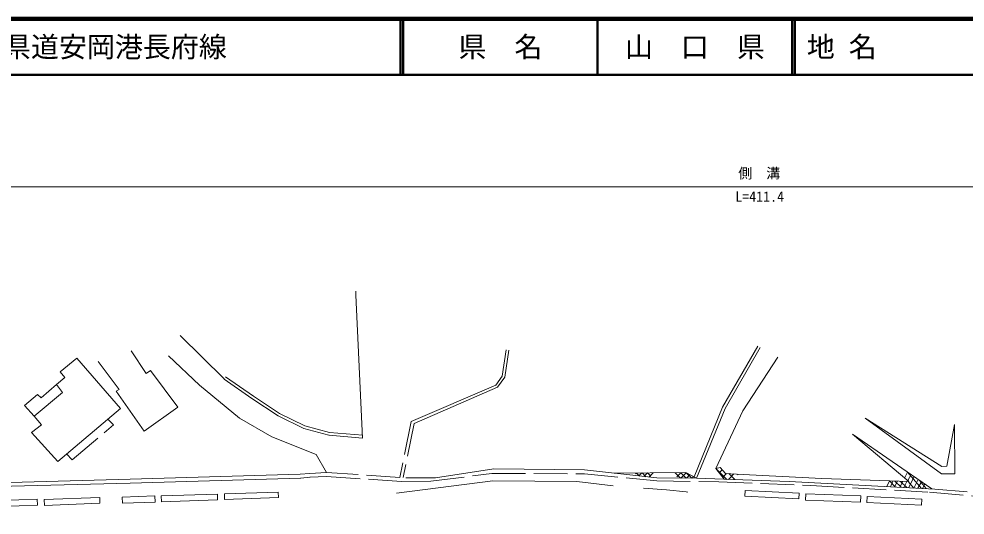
# Model space of a CAD drawing. Units: millimetres, scale not verified. Extents: x 40000 to 680000, y 20000 to 380000.
# Drawn here: x 229585 to 398660, y 291281 to 380000 of the extents above; entities that cross this region are included whole.
import ezdxf
from ezdxf.enums import TextEntityAlignment as Align

# ---------------------------------------------------------------- set-up
doc = ezdxf.new("R2010")
doc.units = ezdxf.units.MM
doc.header["$LTSCALE"] = 1000
doc.linetypes.add('DASHED', pattern=[7.5, 6, -1.5])
for name, color, linetype, lineweight in [('M-STR-HTXT', 7, 'Continuous', 13), ('M-TTL', 2, 'Continuous', 140), ('M-TTL-LINE', 7, 'Continuous', 50), ('M-WORK', 1, 'Continuous', 13)]:
    doc.layers.add(name, color=color, linetype=linetype, lineweight=lineweight)
doc.layers.add('M-TTL-TXT', color=7, linetype='Continuous')
doc.styles.add('ＭＳ ゴシック', font='')
doc.styles.get('ＭＳ ゴシック').set_extended_font_data('MS Gothic')

msp = doc.modelspace()

# ---------------------------------------------------------------- hatches: boundary and pattern name
at = {"layer": 'M-WORK'}
h = msp.add_hatch(dxfattribs=at)
h.set_pattern_fill('USER', color=256, style=0, pattern_type=2)
h.set_pattern_definition([(45, (354106, 299627), (-707.1, 707.1), []), (135, (354106, 299627), (-707.1, -707.1), [])])
h.paths.add_polyline_path([(354106, 299627), (354910, 299774), (355824, 298718), (358175, 298606), (357746, 297617), (355613, 297686)])
h = msp.add_hatch(dxfattribs=at)
h.set_pattern_fill('USER', color=256, style=0, pattern_type=2)
h.set_pattern_definition([(45, (342908, 298823), (-494.97, 494.97), []), (135, (342908, 298823), (-494.97, -494.97), [])])
h.paths.add_polyline_path([(342908, 298823), (342421, 298049), (339843, 298335), (339698, 298799)])
h = msp.add_hatch(dxfattribs=at)
h.set_pattern_fill('USER', color=256, style=0, pattern_type=2)
h.set_pattern_definition([(45, (346873, 298853), (-494.97, 494.97), []), (135, (346873, 298853), (-494.97, -494.97), [])])
h.paths.add_polyline_path([(346873, 298853), (347193, 297899), (350676, 297882), (348776, 298867)])

# ---------------------------------------------------------------- linework, layer by layer
at = {"layer": 'M-STR-HTXT'}
msp.add_line((159939, 350000), (564718, 350000), dxfattribs=at)
at = {"layer": 'M-TTL'}
msp.add_line((680000, 380000), (40000, 380000), dxfattribs=at)
at = {"layer": 'M-TTL-LINE'}
for p, q in [((297750, 380000), (297750, 370000)), ((298250, 380000), (298250, 370000)), ((333000, 380000), (333000, 370000)), ((367750, 380000), (367750, 370000)), ((368250, 380000), (368250, 370000)), ((40000, 370000), (680000, 370000))]:
    msp.add_line(p, q, dxfattribs=at)
at = {"layer": 'M-WORK'}
for p, q in [((289773, 331343), (289808, 330604)), ((289808, 330604), (291004, 305063)), ((266236, 315617), (258391, 323392)), ((355335, 310581), (361622, 321477)), ((249642, 320628), (252333, 316590)), ((261883, 314508), (256325, 319750)), ((316637, 320824), (315956, 316110)), ((317131, 320753), (316433, 315915)), ((355785, 310360), (362055, 321227)), ((236942, 316887), (239920, 319326)), ((239920, 319326), (247731, 310366)), ((247473, 313720), (243767, 318739)), ((365189, 319496), (358935, 309918)), ((237786, 315878), (236942, 316887)), ((252333, 316590), (253125, 317145)), ((253125, 317145), (257954, 310574)), ((236285, 314658), (237786, 315878)), ((237364, 313204), (236285, 314658)), ((269025, 308597), (261883, 314508)), ((314807, 314538), (299679, 307994)), ((315956, 316110), (314807, 314538)), ((316433, 315915), (315130, 314133)), ((232298, 308982), (237364, 313204)), ((246951, 313424), (247473, 313720)), ((251938, 306300), (246951, 313424)), ((315130, 314133), (300201, 307675)), ((247731, 310366), (236519, 300891)), ((257954, 310574), (251938, 306300)), ((350230, 298113), (355335, 310581)), ((350676, 297882), (355785, 310360)), ((358935, 309918), (354106, 299627)), ((233611, 307434), (232298, 308982)), ((274760, 305290), (269025, 308597)), ((380803, 308640), (394419, 298648)), ((394489, 299985), (380803, 308640)), ((231852, 306027), (233611, 307434)), ((236519, 300891), (231852, 306027)), ((396741, 307479), (395404, 300020)), ((396811, 298683), (396741, 307479)), ((282711, 302089), (274760, 305290)), ((392721, 295955), (378552, 305731)), ((378552, 305731), (388614, 297264)), ((284540, 298887), (282711, 302089)), ((304025, 297953), (314474, 299536)), ((314474, 299536), (330623, 299360)), ((330623, 299360), (343605, 297917)), ((354910, 299774), (354106, 299627)), ((354106, 299627), (355613, 297686)), ((355824, 298718), (354910, 299774)), ((395404, 300020), (394489, 299985)), ((221319, 296952), (249464, 297691)), ((249464, 297691), (279861, 298571)), ((249484, 296991), (279881, 297871)), ((279861, 298571), (281550, 298747)), ((279934, 297874), (281622, 298050)), ((281550, 298747), (284540, 298887)), ((281583, 298047), (284573, 298188)), ((298748, 297917), (304025, 297953)), ((348776, 298867), (335928, 298770)), ((343605, 297917), (350676, 297882)), ((350676, 297882), (348776, 298867)), ((355613, 297686), (350676, 297882)), ((355613, 297686), (367223, 297311)), ((357842, 298624), (355824, 298718)), ((373040, 297804), (357842, 298624)), ((388614, 297264), (373040, 297804)), ((388376, 298953), (387851, 297906)), ((388376, 298953), (390856, 296054)), ((389000, 298522), (388401, 297443)), ((389582, 298121), (388572, 296175)), ((390300, 297625), (389527, 296124)), ((394419, 298648), (396811, 298683)), ((221337, 296253), (249483, 296991)), ((314298, 297433), (297082, 295204)), ((329285, 297268), (314298, 297433)), ((335782, 296494), (329285, 297268)), ((345305, 295767), (341200, 296119)), ((367223, 297311), (393234, 295927)), ((385169, 297383), (384658, 296383)), ((385169, 297383), (386226, 296300)), ((385777, 297362), (385334, 296348)), ((386605, 297334), (386035, 296310)), ((386122, 297350), (387244, 296246)), ((387527, 297302), (386992, 296259)), ((387138, 297315), (388262, 296192)), ((388279, 297276), (387726, 296220)), ((388483, 297269), (389527, 296124)), ((390857, 297241), (390214, 296088)), ((390495, 297491), (391714, 296008)), ((391480, 296811), (391026, 296045)), ((348799, 295439), (345305, 295767)), ((349128, 295369), (348799, 295439))]:
    msp.add_line(p, q, dxfattribs=at)
at = {"layer": 'M-WORK', "linetype": 'DASHED'}
for p, q in [((300201, 307675), (298225, 298003)), ((393234, 295927), (399037, 295416))]:
    msp.add_line(p, q, dxfattribs=at)
for points in [[(236285, 314658), (233588, 312266), (232931, 312852), (230585, 310859), (232298, 308982)], [(291004, 305063), (284988, 305555), (280520, 306751), (275911, 309003), (271197, 312134), (266236, 315617)], [(238078, 302208), (239099, 301149), (246464, 307434), (245460, 308447)], [(299679, 307994), (297662, 298026), (284540, 298887)], [(284573, 298188), (297943, 297276), (303174, 297323), (314103, 298730), (330651, 298677), (343556, 297399), (354627, 297203), (371068, 296594), (392318, 295351), (408173, 293990), (427546, 292348), (439707, 291281)]]:
    msp.add_lwpolyline(points, dxfattribs=at)
at = {"layer": 'M-WORK'}
msp.add_lwpolyline([(291045, 305561), (285074, 306050), (280696, 307222), (276160, 309438), (271479, 312547), (266523, 316026)], dxfattribs=at)
for points in [[(234109, 294045), (244023, 294452), (244066, 293405), (234152, 292998)], [(248057, 294499), (253889, 294702), (253928, 293603), (248095, 293400)], [(255031, 294702), (265054, 295030), (265087, 293999), (255065, 293671)], [(266304, 295077), (275936, 295406), (275970, 294423), (266338, 294094)], [(369017, 295181), (359354, 295697), (359300, 294690), (368963, 294174)], [(380017, 294735), (370213, 295087), (370172, 293951), (379976, 293599)], [(390947, 294149), (381143, 294618), (381090, 293503), (390893, 293034)], [(222961, 293764), (232847, 294116), (232886, 293028), (223000, 292676)]]:
    msp.add_lwpolyline(points, close=True, dxfattribs=at)

# ---------------------------------------------------------------- texts
at = {"layer": 'M-STR-HTXT', "style": 'ＭＳ ゴシック'}
msp.add_text('側\u3000溝', height=1833, dxfattribs=at).set_placement((358123, 350934), align=Align.BOTTOM_LEFT)
msp.add_text('L=411.4', height=1833, dxfattribs=at).set_placement((361950, 346758), align=Align.BOTTOM_CENTER)
at = {"layer": 'M-TTL-TXT', "style": 'ＭＳ ゴシック'}
for s, p in [('一般県道安岡港長府線', (216734, 375000)), ('地 名', (370380, 375000))]:
    msp.add_text(s, height=3666, dxfattribs=at).set_placement(p, align=Align.MIDDLE_LEFT)
for s, p in [('県\u3000名', (315625, 375000)), ('山\u3000口\u3000県', (350375, 375000))]:
    msp.add_text(s, height=3666, dxfattribs=at).set_placement(p, align=Align.MIDDLE_CENTER)

doc.saveas('drawing.dxf')
